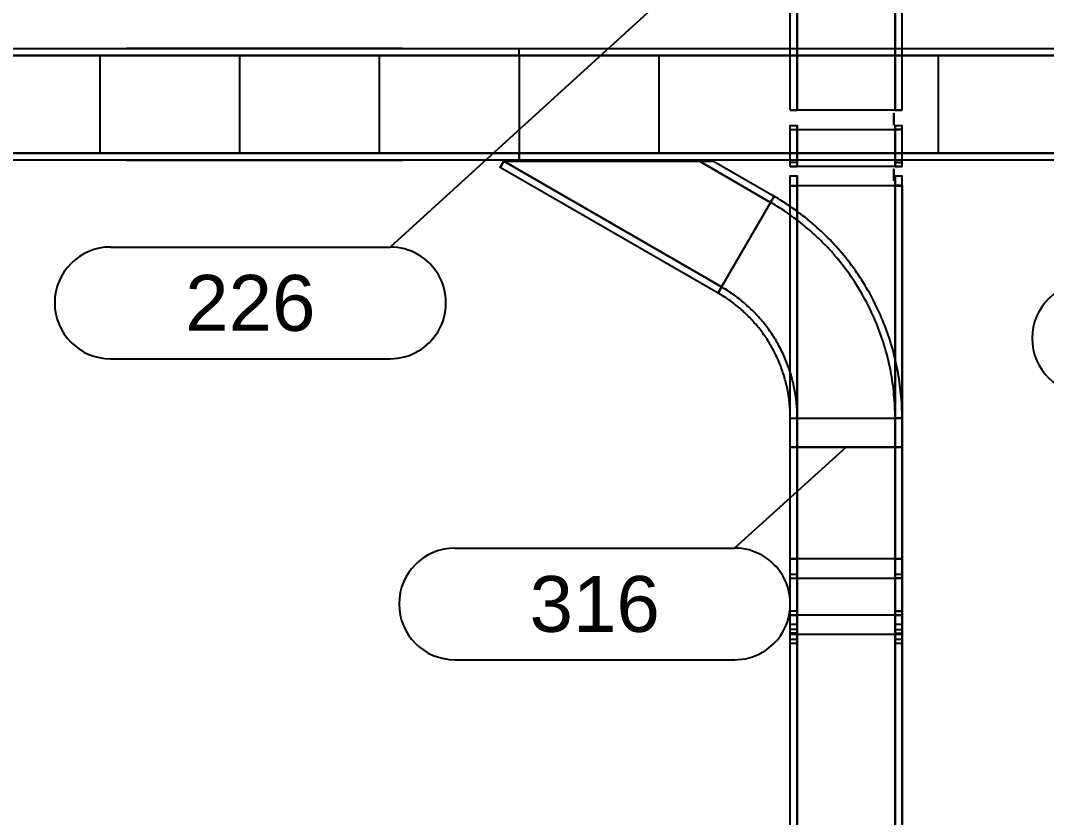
# Model space of a CAD drawing. Header units: inches. Extents: x -21257 to 11444, y 0 to 8704.
# Drawn here: x 3665.8 to 3886.1, y 7303.5 to 7474.8 of the extents above; entities that cross this region are included whole.
import ezdxf
from ezdxf.enums import TextEntityAlignment as Align

# ---------------------------------------------------------------- set-up
doc = ezdxf.new("R2010")
doc.units = ezdxf.units.IN
doc.header["$MEASUREMENT"] = 0
for name, color, linetype in [('100-CONV-LAYOUT', 3, 'Continuous'), ('100-CONV-NUMBERS', 3, 'Continuous'), ('200-CONV-LAYOUT', 4, 'Continuous'), ('200-CONV-NUMBERS', 4, 'Continuous'), ('200-CONV-ROLLERS', 4, 'Continuous'), ('300-CONV-LAYOUT', 6, 'Continuous'), ('300-CONV-LAYOUT-MERGE', 6, 'Continuous'), ('300-CONV-NUMBERS', 6, 'Continuous')]:
    doc.layers.add(name, color=color, linetype=linetype)
doc.styles.get("Standard").update_dxf_attribs({"font": 'helvl.shx'})

# ---------------------------------------------------------------- blocks, each defined once
blk = doc.blocks.new('DCBLOCK')
at = {"linetype": 'Continuous'}
for p, q in [((-0.625, 0), (0, 0)), ((-0.625, -0.25), (0, -0.25))]:
    blk.add_line(p, q, dxfattribs=at)
for centre, start, end in [((-0.625, -0.125), 90, 269.9999), ((0, -0.125), 269.9999, 90)]:
    blk.add_arc(centre, 0.125, start, end)
blk.add_attdef('FORTNAITEM', text='', height=0.125).set_placement((-0.3125, -0.125), align=Align.MIDDLE_CENTER)
at = {"flags": 1}
blk.add_attdef('SERIALNUM', (-0.625, -0.3437), '', height=0.125, dxfattribs=at)
blk = doc.blocks.new('Promise-US15-100330-00-20-408 200 Series')
at = {"layer": '200-CONV-LAYOUT', "color": 1, "linetype": 'Continuous'}
for p, q in [((-11717.44, -7115.56, 245.51), (-11718.94, -7115.56, 245.51)), ((-11718.94, -7115.56, 252.01), (-11717.44, -7115.56, 252.01)), ((-11717.44, -7115.56, 252.01), (-11717.44, -7115.56, 245.51)), ((-11696.44, -7115.56, 245.51), (-11694.94, -7115.56, 245.51)), ((-11696.44, -7115.56, 252.01), (-11696.44, -7115.56, 245.51)), ((-11696.44, -7115.56, 252.01), (-11694.94, -7115.56, 252.01)), ((-11718.94, -7118.86, 245.29), (-11717.44, -7118.86, 245.29)), ((-11717.44, -7118.86, 245.29), (-11717.44, -7119.71, 251.73)), ((-11696.44, -7118.86, 245.29), (-11694.94, -7118.86, 245.29)), ((-11696.44, -7119.71, 251.73), (-11696.44, -7118.86, 245.29)), ((-11718.94, -7119.71, 251.73), (-11717.44, -7119.71, 251.73)), ((-11694.94, -7119.71, 251.73), (-11696.44, -7119.71, 251.73)), ((-11717.44, -7126.79, 244.25), (-11718.94, -7126.79, 244.25)), ((-11718.94, -7127.64, 250.69), (-11717.44, -7127.64, 250.69)), ((-11717.44, -7127.64, 250.69), (-11717.44, -7126.79, 244.25)), ((-11696.44, -7126.79, 244.25), (-11694.94, -7126.79, 244.25)), ((-11696.44, -7127.64, 250.69), (-11696.44, -7126.79, 244.25)), ((-11696.44, -7127.64, 250.69), (-11694.94, -7127.64, 250.69)), ((-11718.94, -7129.66, 243.58), (-11717.44, -7129.66, 243.58)), ((-11717.44, -7129.66, 243.58), (-11717.44, -7131.76, 249.73)), ((-11696.44, -7129.66, 243.58), (-11694.94, -7129.66, 243.58)), ((-11696.44, -7131.76, 249.73), (-11696.44, -7129.66, 243.58)), ((-11718.94, -7131.76, 249.73), (-11717.44, -7131.76, 249.73)), ((-11694.94, -7131.76, 249.73), (-11696.44, -7131.76, 249.73))]:
    blk.add_line(p, q, dxfattribs=at)
at = {"layer": '200-CONV-LAYOUT', "color": 1}
for points in [[(-11718.94, -7115.56, 245.51), (-11718.94, -7055.81, 245.51), (-11717.44, -7055.81, 245.51), (-11717.44, -7115.56, 245.51)], [(-11718.94, -7115.56, 252.01), (-11718.94, -7055.81, 252.01), (-11717.44, -7055.81, 252.01), (-11717.44, -7115.56, 252.01)], [(-11717.44, -7115.56, 252.01), (-11717.44, -7055.81, 252.01), (-11696.44, -7055.81, 252.01), (-11696.44, -7115.56, 252.01)], [(-11717.44, -7115.56, 252.01), (-11717.44, -7055.81, 252.01), (-11717.44, -7055.81, 245.51), (-11717.44, -7115.56, 245.51)], [(-11696.44, -7115.56, 252.01), (-11696.44, -7055.81, 252.01), (-11696.44, -7055.81, 245.51), (-11696.44, -7115.56, 245.51)], [(-11696.44, -7115.56, 245.51), (-11696.44, -7055.81, 245.51), (-11694.94, -7055.81, 245.51), (-11694.94, -7115.56, 245.51)], [(-11696.44, -7115.56, 252.01), (-11696.44, -7055.81, 252.01), (-11694.94, -7055.81, 252.01), (-11694.94, -7115.56, 252.01)], [(-11718.94, -7126.79, 244.25), (-11718.94, -7118.86, 245.29), (-11717.44, -7118.86, 245.29), (-11717.44, -7126.79, 244.25)], [(-11717.44, -7127.64, 250.69), (-11717.44, -7119.71, 251.73), (-11717.44, -7118.86, 245.29), (-11717.44, -7126.79, 244.25)], [(-11696.44, -7127.64, 250.69), (-11696.44, -7119.71, 251.73), (-11696.44, -7118.86, 245.29), (-11696.44, -7126.79, 244.25)], [(-11696.44, -7126.79, 244.25), (-11696.44, -7118.86, 245.29), (-11694.94, -7118.86, 245.29), (-11694.94, -7126.79, 244.25)], [(-11718.94, -7127.64, 250.69), (-11718.94, -7119.71, 251.73), (-11717.44, -7119.71, 251.73), (-11717.44, -7127.64, 250.69)], [(-11717.44, -7127.64, 250.69), (-11717.44, -7119.71, 251.73), (-11696.44, -7119.71, 251.73), (-11696.44, -7127.64, 250.69)], [(-11696.44, -7127.64, 250.69), (-11696.44, -7119.71, 251.73), (-11694.94, -7119.71, 251.73), (-11694.94, -7127.64, 250.69)], [(-11718.94, -7454.29, 133.03), (-11718.94, -7129.66, 243.58), (-11717.44, -7129.66, 243.58), (-11717.44, -7454.29, 133.03)], [(-11717.44, -7456.39, 139.18), (-11717.44, -7131.76, 249.73), (-11717.44, -7129.66, 243.58), (-11717.44, -7454.29, 133.03)], [(-11696.44, -7456.39, 139.18), (-11696.44, -7131.76, 249.73), (-11696.44, -7129.66, 243.58), (-11696.44, -7454.29, 133.03)], [(-11696.44, -7454.29, 133.03), (-11696.44, -7129.66, 243.58), (-11694.94, -7129.66, 243.58), (-11694.94, -7454.29, 133.03)], [(-11718.94, -7456.39, 139.18), (-11718.94, -7131.76, 249.73), (-11717.44, -7131.76, 249.73), (-11717.44, -7456.39, 139.18)], [(-11717.44, -7456.39, 139.18), (-11717.44, -7131.76, 249.73), (-11696.44, -7131.76, 249.73), (-11696.44, -7456.39, 139.18)], [(-11696.44, -7456.39, 139.18), (-11696.44, -7131.76, 249.73), (-11694.94, -7131.76, 249.73), (-11694.94, -7456.39, 139.18)]]:
    blk.add_3dface(points, dxfattribs=at)
at = {"layer": '200-CONV-NUMBERS', "color": 1, "linetype": 'Continuous'}
blk.add_line((-11706.94, -7055.81, 252.01), (-11804.86, -7144.96, 360), dxfattribs=at)
at = {"layer": '200-CONV-ROLLERS', "color": 1, "extrusion": (-1, 0, 0)}
for centre in [(7117.56, 250.76, 11696.69), (7129.46, 249.19, 11696.69)]:
    blk.add_circle(centre, 1.25, dxfattribs=at)
at = {"layer": '200-CONV-NUMBERS', "color": 1, "xscale": 96, "yscale": 96, "zscale": 96}
blk.add_blockref('DCBLOCK', (-11804.86, -7144.96, 360), dxfattribs=at).add_auto_attribs({'FORTNAITEM': '226'})

msp = doc.modelspace()

# ---------------------------------------------------------------- linework, layer by layer
at = {"layer": '100-CONV-LAYOUT', "linetype": 'Continuous'}
for p, q in [((3772.81, 7467.24, 330), (3772.81, 7468.74, 330)), ((3772.81, 7467.24, 323.5), (3772.81, 7468.74, 323.5)), ((3682.81, 7467.24, 330), (3682.81, 7446.24, 330)), ((3712.81, 7467.24, 330), (3712.81, 7446.24, 330)), ((3742.81, 7467.24, 330), (3742.81, 7446.24, 330)), ((3772.81, 7467.24, 330), (3772.81, 7467.24, 323.5)), ((3772.81, 7467.24, 330), (3772.81, 7446.24, 330)), ((3802.81, 7467.24, 330), (3802.81, 7446.24, 330)), ((3862.81, 7467.24, 330), (3862.81, 7446.24, 330)), ((3772.81, 7444.74, 330), (3772.81, 7446.24, 330)), ((3772.81, 7446.24, 330), (3772.81, 7446.24, 323.5)), ((3772.81, 7446.24, 323.5), (3772.81, 7444.74, 323.5))]:
    msp.add_line(p, q, dxfattribs=at)
at = {"layer": '100-CONV-LAYOUT'}
for points in [[(4012.81, 7467.24, 323.5), (3142.81, 7467.24, 323.5), (3142.81, 7468.74, 323.5), (4012.81, 7468.74, 323.5)], [(4012.81, 7467.24, 330), (3142.81, 7467.24, 330), (3142.81, 7468.74, 330), (4012.81, 7468.74, 330)], [(3688.56, 7468.74, 323.5), (3688.56, 7468.74, 311.18), (3726.81, 7468.74, 311.18), (3726.81, 7468.74, 323.5)], [(3726.81, 7468.74, 323.5), (3726.81, 7468.74, 311.18), (3747.81, 7468.74, 323.5), (3726.81, 7468.74, 323.5)], [(4012.81, 7446.24, 330), (3142.81, 7446.24, 330), (3142.81, 7467.24, 330), (4012.81, 7467.24, 330)], [(4012.81, 7467.24, 330), (3142.81, 7467.24, 330), (3142.81, 7467.24, 323.5), (4012.81, 7467.24, 323.5)], [(4012.81, 7446.24, 330), (3142.81, 7446.24, 330), (3142.81, 7446.24, 323.5), (4012.81, 7446.24, 323.5)], [(4012.81, 7444.74, 323.5), (3142.81, 7444.74, 323.5), (3142.81, 7446.24, 323.5), (4012.81, 7446.24, 323.5)], [(4012.81, 7444.74, 330), (3142.81, 7444.74, 330), (3142.81, 7446.24, 330), (4012.81, 7446.24, 330)], [(3688.56, 7444.74, 323.5), (3688.56, 7444.74, 311.18), (3726.81, 7444.74, 311.18), (3726.81, 7444.74, 323.5)], [(3726.81, 7444.74, 323.5), (3726.81, 7444.74, 311.18), (3747.81, 7444.74, 323.5), (3726.81, 7444.74, 323.5)]]:
    msp.add_3dface(points, dxfattribs=at)
at = {"layer": '200-CONV-LAYOUT', "linetype": 'Continuous'}
for p, q in [((3832.56, 7444.24, 244.24), (3831.06, 7444.24, 244.24)), ((3831.06, 7443.39, 250.68), (3832.56, 7443.39, 250.68)), ((3832.56, 7443.39, 250.68), (3832.56, 7444.24, 244.24)), ((3853.56, 7444.24, 244.24), (3855.06, 7444.24, 244.24)), ((3853.56, 7443.39, 250.68), (3853.56, 7444.24, 244.24)), ((3853.56, 7443.39, 250.68), (3855.06, 7443.39, 250.68)), ((3831.06, 7439.27, 249.72), (3832.56, 7439.27, 249.72)), ((3855.06, 7439.27, 249.72), (3853.56, 7439.27, 249.72)), ((3832.56, 7343.94, 210.39), (3831.06, 7343.94, 210.39)), ((3832.56, 7341.85, 216.55), (3832.56, 7343.94, 210.39)), ((3853.56, 7343.94, 210.39), (3855.06, 7343.94, 210.39)), ((3853.56, 7341.85, 216.55), (3853.56, 7343.94, 210.39)), ((3831.06, 7341.85, 216.55), (3832.56, 7341.85, 216.55)), ((3853.56, 7341.85, 216.55), (3855.06, 7341.85, 216.55))]:
    msp.add_line(p, q, dxfattribs=at)
at = {"layer": '200-CONV-LAYOUT'}
for points in [[(3831.06, 7114.66, 139.18), (3831.06, 7439.27, 249.72), (3832.56, 7439.27, 249.72), (3832.56, 7114.66, 139.18)], [(3853.56, 7114.66, 139.18), (3853.56, 7439.27, 249.72), (3855.06, 7439.27, 249.72), (3855.06, 7114.66, 139.18)]]:
    msp.add_3dface(points, dxfattribs=at)
at = {"layer": '300-CONV-LAYOUT', "linetype": 'Continuous'}
for p, q in [((3831.06, 7383.11, 330), (3832.56, 7383.11, 330)), ((3832.56, 7383.11, 320.5), (3831.06, 7383.11, 320.5)), ((3831.06, 7383.11, 323.5), (3832.56, 7383.11, 323.5)), ((3831.06, 7383.11, 330), (3832.56, 7383.11, 330)), ((3832.56, 7383.11, 330), (3832.56, 7383.11, 320.5)), ((3832.56, 7383.11, 323.5), (3832.56, 7383.11, 330)), ((3853.56, 7383.11, 330), (3855.06, 7383.11, 330)), ((3853.56, 7383.11, 330), (3853.56, 7383.11, 320.5)), ((3853.56, 7383.11, 320.5), (3855.06, 7383.11, 320.5)), ((3853.56, 7383.11, 323.5), (3855.06, 7383.11, 323.5)), ((3853.56, 7383.11, 330), (3853.56, 7383.11, 323.5)), ((3855.06, 7383.11, 330), (3853.56, 7383.11, 330)), ((3832.56, 7359.11, 323.5), (3831.06, 7359.11, 323.5)), ((3831.06, 7359.11, 330), (3832.56, 7359.11, 330)), ((3832.56, 7359.11, 330), (3832.56, 7359.11, 323.5)), ((3853.56, 7359.11, 323.5), (3855.06, 7359.11, 323.5)), ((3853.56, 7359.11, 330), (3853.56, 7359.11, 323.5)), ((3853.56, 7359.11, 330), (3855.06, 7359.11, 330)), ((3831.06, 7355.81, 323.28), (3832.56, 7355.81, 323.28)), ((3832.56, 7355.81, 323.28), (3832.56, 7354.96, 329.73)), ((3853.56, 7355.81, 323.28), (3855.06, 7355.81, 323.28)), ((3853.56, 7354.96, 329.73), (3853.56, 7355.81, 323.28)), ((3831.06, 7354.96, 329.73), (3832.56, 7354.96, 329.73)), ((3855.06, 7354.96, 329.73), (3853.56, 7354.96, 329.73)), ((3832.56, 7347.88, 322.24), (3831.06, 7347.88, 322.24)), ((3831.06, 7347.03, 328.68), (3832.56, 7347.03, 328.68)), ((3832.56, 7347.03, 328.68), (3832.56, 7347.88, 322.24)), ((3853.56, 7347.88, 322.24), (3855.06, 7347.88, 322.24)), ((3853.56, 7347.03, 328.68), (3853.56, 7347.88, 322.24)), ((3853.56, 7347.03, 328.68), (3855.06, 7347.03, 328.68)), ((3831.06, 7345.07, 321.57), (3832.56, 7345.07, 321.57)), ((3832.56, 7345.07, 321.57), (3832.56, 7342.91, 327.7)), ((3853.56, 7345.07, 321.57), (3855.06, 7345.07, 321.57)), ((3853.56, 7342.91, 327.7), (3853.56, 7345.07, 321.57)), ((3832.56, 7343.13, 320.88), (3831.06, 7343.13, 320.88)), ((3831.06, 7342.91, 327.7), (3832.56, 7342.91, 327.7)), ((3832.56, 7340.97, 327.01), (3832.56, 7343.13, 320.88)), ((3853.56, 7343.13, 320.88), (3855.06, 7343.13, 320.88)), ((3853.56, 7340.97, 327.01), (3853.56, 7343.13, 320.88)), ((3855.06, 7342.91, 327.7), (3853.56, 7342.91, 327.7)), ((3831.06, 7340.97, 327.01), (3832.56, 7340.97, 327.01)), ((3853.56, 7340.97, 327.01), (3855.06, 7340.97, 327.01))]:
    msp.add_line(p, q, dxfattribs=at)
at = {"layer": '300-CONV-LAYOUT'}
for p, q in [((3831.06, 7355.81), (3831.06, 7359.11)), ((3855.06, 7355.81), (3855.06, 7359.11)), ((3831.06, 7345.07), (3831.06, 7347.03)), ((3855.06, 7345.07), (3855.06, 7347.03))]:
    msp.add_line(p, q, dxfattribs=at)
at = {"layer": '300-CONV-LAYOUT', "invisible_edges": 15}
for points in [[(3826.73, 7437.47, 330), (3834.8, 7432, 330), (3833.85, 7430.84, 330), (3826, 7436.15, 330)], [(3826.73, 7437.47, 330), (3834.8, 7432, 330), (3833.85, 7430.84, 330), (3826, 7436.15, 330)], [(3827.29, 7437.15, 320.5), (3835.22, 7431.66, 320.5), (3834.26, 7430.5, 320.5), (3826.55, 7435.84, 320.5)], [(3827.29, 7437.15, 320.5), (3835.22, 7431.66, 320.5), (3834.26, 7430.5, 320.5), (3826.55, 7435.84, 320.5)], [(3815.82, 7417.79, 330), (3820.59, 7414.56, 330), (3833.85, 7430.84, 330), (3826, 7436.15, 330)], [(3815.82, 7417.79, 330), (3820.59, 7414.56, 330), (3833.85, 7430.84, 330), (3826, 7436.15, 330)], [(3820.59, 7414.56, 330), (3824.71, 7410.54, 330), (3840.64, 7424.22, 330), (3833.85, 7430.84, 330)], [(3820.59, 7414.56, 330), (3824.71, 7410.54, 330), (3840.64, 7424.22, 330), (3833.85, 7430.84, 330)], [(3834.8, 7432, 330), (3841.78, 7425.2, 330), (3840.64, 7424.22, 330), (3833.85, 7430.84, 330)], [(3834.8, 7432, 330), (3841.78, 7425.2, 330), (3840.64, 7424.22, 330), (3833.85, 7430.84, 330)], [(3835.22, 7431.66, 320.5), (3842.06, 7424.87, 320.5), (3840.91, 7423.9, 320.5), (3834.26, 7430.5, 320.5)], [(3835.22, 7431.66, 320.5), (3842.06, 7424.87, 320.5), (3840.91, 7423.9, 320.5), (3834.26, 7430.5, 320.5)], [(3824.71, 7410.54, 330), (3828.06, 7405.86, 330), (3846.16, 7416.51, 330), (3840.64, 7424.22, 330)], [(3824.71, 7410.54, 330), (3828.06, 7405.86, 330), (3846.16, 7416.51, 330), (3840.64, 7424.22, 330)], [(3841.78, 7425.2, 330), (3847.45, 7417.28, 330), (3846.16, 7416.51, 330), (3840.64, 7424.22, 330)], [(3841.78, 7425.2, 330), (3847.45, 7417.28, 330), (3846.16, 7416.51, 330), (3840.64, 7424.22, 330)], [(3842.06, 7424.87, 320.5), (3847.61, 7416.99, 320.5), (3846.32, 7416.24, 320.5), (3840.91, 7423.9, 320.5)], [(3842.06, 7424.87, 320.5), (3847.61, 7416.99, 320.5), (3846.32, 7416.24, 320.5), (3840.91, 7423.9, 320.5)], [(3815.09, 7416.47, 330), (3819.64, 7413.4, 330), (3820.59, 7414.56, 330), (3815.82, 7417.79, 330)], [(3815.09, 7416.47, 330), (3819.64, 7413.4, 330), (3820.59, 7414.56, 330), (3815.82, 7417.79, 330)], [(3815.41, 7416.29, 320.5), (3819.88, 7413.2, 320.5), (3820.83, 7414.36, 320.5), (3816.15, 7417.6, 320.5)], [(3815.41, 7416.29, 320.5), (3819.88, 7413.2, 320.5), (3820.83, 7414.36, 320.5), (3816.15, 7417.6, 320.5)], [(3847.45, 7417.28, 330), (3851.63, 7408.47, 330), (3850.23, 7407.95, 330), (3846.16, 7416.51, 330)], [(3847.45, 7417.28, 330), (3851.63, 7408.47, 330), (3850.23, 7407.95, 330), (3846.16, 7416.51, 330)], [(3847.61, 7416.99, 320.5), (3851.71, 7408.27, 320.5), (3850.3, 7407.75, 320.5), (3846.32, 7416.24, 320.5)], [(3847.61, 7416.99, 320.5), (3851.71, 7408.27, 320.5), (3850.3, 7407.75, 320.5), (3846.32, 7416.24, 320.5)], [(3828.06, 7405.86, 330), (3830.54, 7400.65, 330), (3850.23, 7407.95, 330), (3846.16, 7416.51, 330)], [(3828.06, 7405.86, 330), (3830.54, 7400.65, 330), (3850.23, 7407.95, 330), (3846.16, 7416.51, 330)], [(3819.64, 7413.4, 330), (3823.58, 7409.56, 330), (3824.71, 7410.54, 330), (3820.59, 7414.56, 330)], [(3819.64, 7413.4, 330), (3823.58, 7409.56, 330), (3824.71, 7410.54, 330), (3820.59, 7414.56, 330)], [(3819.88, 7413.2, 320.5), (3823.73, 7409.38, 320.5), (3824.88, 7410.34, 320.5), (3820.83, 7414.36, 320.5)], [(3819.88, 7413.2, 320.5), (3823.73, 7409.38, 320.5), (3824.88, 7410.34, 320.5), (3820.83, 7414.36, 320.5)], [(3823.58, 7409.56, 330), (3826.77, 7405.09, 330), (3828.06, 7405.86, 330), (3824.71, 7410.54, 330)], [(3823.58, 7409.56, 330), (3826.77, 7405.09, 330), (3828.06, 7405.86, 330), (3824.71, 7410.54, 330)], [(3823.73, 7409.38, 320.5), (3826.86, 7404.94, 320.5), (3828.16, 7405.69, 320.5), (3824.88, 7410.34, 320.5)], [(3823.73, 7409.38, 320.5), (3826.86, 7404.94, 320.5), (3828.16, 7405.69, 320.5), (3824.88, 7410.34, 320.5)], [(3851.63, 7408.47, 330), (3854.2, 7399.07, 330), (3852.72, 7398.8, 330), (3850.23, 7407.95, 330)], [(3851.63, 7408.47, 330), (3854.2, 7399.07, 330), (3852.72, 7398.8, 330), (3850.23, 7407.95, 330)], [(3851.71, 7408.27, 320.5), (3854.22, 7398.96, 320.5), (3852.74, 7398.7, 320.5), (3850.3, 7407.75, 320.5)], [(3851.71, 7408.27, 320.5), (3854.22, 7398.96, 320.5), (3852.74, 7398.7, 320.5), (3850.3, 7407.75, 320.5)], [(3826.77, 7405.09, 330), (3829.13, 7400.13, 330), (3830.54, 7400.65, 330), (3828.06, 7405.86, 330)], [(3826.77, 7405.09, 330), (3829.13, 7400.13, 330), (3830.54, 7400.65, 330), (3828.06, 7405.86, 330)], [(3830.54, 7400.65, 330), (3832.05, 7395.1, 330), (3852.72, 7398.8, 330), (3850.23, 7407.95, 330)], [(3830.54, 7400.65, 330), (3832.05, 7395.1, 330), (3852.72, 7398.8, 330), (3850.23, 7407.95, 330)], [(3826.86, 7404.94, 320.5), (3829.17, 7400.02, 320.5), (3830.58, 7400.53, 320.5), (3828.16, 7405.69, 320.5)], [(3826.86, 7404.94, 320.5), (3829.17, 7400.02, 320.5), (3830.58, 7400.53, 320.5), (3828.16, 7405.69, 320.5)], [(3829.13, 7400.13, 330), (3830.57, 7394.83, 330), (3832.05, 7395.1, 330), (3830.54, 7400.65, 330)], [(3829.13, 7400.13, 330), (3830.57, 7394.83, 330), (3832.05, 7395.1, 330), (3830.54, 7400.65, 330)], [(3829.17, 7400.02, 320.5), (3830.59, 7394.77, 320.5), (3832.06, 7395.03, 320.5), (3830.58, 7400.53, 320.5)], [(3829.17, 7400.02, 320.5), (3830.59, 7394.77, 320.5), (3832.06, 7395.03, 320.5), (3830.58, 7400.53, 320.5)], [(3832.05, 7395.1, 330), (3832.56, 7389.36, 330), (3853.56, 7389.36, 330), (3852.72, 7398.8, 330)], [(3854.2, 7399.07, 330), (3855.06, 7389.36, 330), (3853.56, 7389.36, 330), (3852.72, 7398.8, 330)], [(3854.22, 7398.96, 320.5), (3855.06, 7389.36, 320.5), (3853.56, 7389.36, 320.5), (3852.74, 7398.7, 320.5)], [(3830.57, 7394.83, 330), (3831.06, 7389.36, 330), (3832.56, 7389.36, 330), (3832.05, 7395.1, 330)], [(3830.59, 7394.77, 320.5), (3831.06, 7389.36, 320.5), (3832.56, 7389.36, 320.5), (3832.06, 7395.03, 320.5)]]:
    msp.add_3dface(points, dxfattribs=at)
at = {"layer": '300-CONV-LAYOUT'}
for points in [[(3831.06, 7359.11, 323.5), (3831.06, 7383.11, 323.5), (3832.56, 7383.11, 323.5), (3832.56, 7359.11, 323.5)], [(3831.06, 7359.11, 330), (3831.06, 7383.11, 330), (3832.56, 7383.11, 330), (3832.56, 7359.11, 330)], [(3832.56, 7359.11, 330), (3832.56, 7383.11, 330), (3853.56, 7383.11, 330), (3853.56, 7359.11, 330)], [(3832.56, 7359.11, 330), (3832.56, 7383.11, 330), (3832.56, 7383.11, 323.5), (3832.56, 7359.11, 323.5)], [(3853.56, 7359.11, 330), (3853.56, 7383.11, 330), (3853.56, 7383.11, 323.5), (3853.56, 7359.11, 323.5)], [(3853.56, 7359.11, 323.5), (3853.56, 7383.11, 323.5), (3855.06, 7383.11, 323.5), (3855.06, 7359.11, 323.5)], [(3853.56, 7359.11, 330), (3853.56, 7383.11, 330), (3855.06, 7383.11, 330), (3855.06, 7359.11, 330)], [(3831.06, 7347.88, 322.24), (3831.06, 7355.81, 323.28), (3832.56, 7355.81, 323.28), (3832.56, 7347.88, 322.24)], [(3832.56, 7347.03, 328.68), (3832.56, 7354.96, 329.73), (3832.56, 7355.81, 323.28), (3832.56, 7347.88, 322.24)], [(3853.56, 7347.03, 328.68), (3853.56, 7354.96, 329.73), (3853.56, 7355.81, 323.28), (3853.56, 7347.88, 322.24)], [(3853.56, 7347.88, 322.24), (3853.56, 7355.81, 323.28), (3855.06, 7355.81, 323.28), (3855.06, 7347.88, 322.24)], [(3831.06, 7347.03, 328.68), (3831.06, 7354.96, 329.73), (3832.56, 7354.96, 329.73), (3832.56, 7347.03, 328.68)], [(3832.56, 7347.03, 328.68), (3832.56, 7354.96, 329.73), (3853.56, 7354.96, 329.73), (3853.56, 7347.03, 328.68)], [(3853.56, 7347.03, 328.68), (3853.56, 7354.96, 329.73), (3855.06, 7354.96, 329.73), (3855.06, 7347.03, 328.68)], [(3831.06, 7116.79, 241.09), (3831.06, 7345.07, 321.57), (3832.56, 7345.07, 321.57), (3832.56, 7116.79, 241.09)], [(3832.56, 7114.62, 247.22), (3832.56, 7342.91, 327.7), (3832.56, 7345.07, 321.57), (3832.56, 7116.79, 241.09)], [(3853.56, 7114.62, 247.22), (3853.56, 7342.91, 327.7), (3853.56, 7345.07, 321.57), (3853.56, 7116.79, 241.09)], [(3853.56, 7116.79, 241.09), (3853.56, 7345.07, 321.57), (3855.06, 7345.07, 321.57), (3855.06, 7116.79, 241.09)], [(3831.06, 7114.62, 247.22), (3831.06, 7342.91, 327.7), (3832.56, 7342.91, 327.7), (3832.56, 7114.62, 247.22)], [(3832.56, 7114.62, 247.22), (3832.56, 7342.91, 327.7), (3853.56, 7342.91, 327.7), (3853.56, 7114.62, 247.22)], [(3853.56, 7114.62, 247.22), (3853.56, 7342.91, 327.7), (3855.06, 7342.91, 327.7), (3855.06, 7114.62, 247.22)]]:
    msp.add_3dface(points, dxfattribs=at)
at = {"layer": '300-CONV-LAYOUT-MERGE', "linetype": 'Continuous'}
for p, q in [((3831.06, 7389.36, 330), (3832.56, 7389.36, 330)), ((3831.06, 7389.36, 320.5), (3832.56, 7389.36, 320.5)), ((3832.56, 7389.36, 320.5), (3832.56, 7389.36, 330)), ((3855.06, 7389.36, 330), (3853.56, 7389.36, 330)), ((3853.56, 7389.36, 330), (3853.56, 7389.36, 320.5)), ((3853.56, 7389.36, 320.5), (3855.06, 7389.36, 320.5))]:
    msp.add_line(p, q, dxfattribs=at)
at = {"layer": '300-CONV-LAYOUT-MERGE'}
for points in [[(3855.06, 7389.36, 320.5), (3855.06, 7390.01, 320.5), (3855.05, 7390.66, 320.5), (3855.03, 7391.31, 320.5), (3855, 7391.96, 320.5), (3854.97, 7392.61, 320.5), (3854.92, 7393.26, 320.5), (3854.87, 7393.91, 320.5), (3854.82, 7394.56, 320.5), (3854.75, 7395.21, 320.5), (3854.68, 7395.85, 320.5), (3854.6, 7396.5, 320.5), (3854.51, 7397.14, 320.5), (3854.41, 7397.79, 320.5), (3854.31, 7398.43, 320.5), (3854.2, 7399.07, 320.5), (3854.08, 7399.71, 320.5), (3853.95, 7400.35, 320.5), (3853.82, 7400.98, 320.5), (3853.68, 7401.62, 320.5), (3853.53, 7402.25, 320.5), (3853.37, 7402.88, 320.5), (3853.21, 7403.51, 320.5), (3853.04, 7404.14, 320.5), (3852.86, 7404.77, 320.5), (3852.67, 7405.39, 320.5), (3852.48, 7406.01, 320.5), (3852.28, 7406.63, 320.5), (3852.07, 7407.25, 320.5), (3851.86, 7407.86, 320.5), (3851.63, 7408.47, 320.5), (3851.4, 7409.08, 320.5), (3851.17, 7409.69, 320.5), (3850.92, 7410.29, 320.5), (3850.67, 7410.89, 320.5), (3850.41, 7411.49, 320.5), (3850.15, 7412.08, 320.5), (3849.88, 7412.67, 320.5), (3849.6, 7413.26, 320.5), (3849.31, 7413.84, 320.5), (3849.02, 7414.43, 320.5), (3848.72, 7415, 320.5), (3848.41, 7415.58, 320.5), (3848.1, 7416.15, 320.5), (3847.78, 7416.71, 320.5), (3847.45, 7417.28, 320.5), (3847.12, 7417.83, 320.5), (3846.78, 7418.39, 320.5), (3846.43, 7418.94, 320.5), (3846.08, 7419.49, 320.5), (3845.72, 7420.03, 320.5), (3845.35, 7420.57, 320.5), (3844.98, 7421.1, 320.5), (3844.6, 7421.63, 320.5), (3844.22, 7422.15, 320.5), (3843.83, 7422.67, 320.5), (3843.43, 7423.19, 320.5), (3843.03, 7423.7, 320.5), (3842.62, 7424.21, 320.5), (3842.2, 7424.71, 320.5), (3841.78, 7425.2, 320.5), (3841.35, 7425.69, 320.5), (3840.92, 7426.18, 320.5), (3840.48, 7426.66, 320.5), (3840.04, 7427.14, 320.5), (3839.59, 7427.61, 320.5), (3839.13, 7428.07, 320.5), (3838.67, 7428.53, 320.5), (3838.21, 7428.98, 320.5), (3837.73, 7429.43, 320.5), (3837.26, 7429.88, 320.5), (3836.78, 7430.31, 320.5), (3836.29, 7430.74, 320.5), (3835.8, 7431.17, 320.5), (3835.3, 7431.59, 320.5), (3834.8, 7432, 320.5), (3834.29, 7432.41, 320.5), (3833.78, 7432.81, 320.5), (3833.26, 7433.21, 320.5), (3832.74, 7433.6, 320.5), (3832.22, 7433.98, 320.5), (3831.69, 7434.36, 320.5), (3831.15, 7434.73, 320.5), (3830.61, 7435.1, 320.5), (3830.07, 7435.45, 320.5), (3829.52, 7435.81, 320.5), (3828.97, 7436.15, 320.5), (3828.42, 7436.49, 320.5), (3827.86, 7436.82, 320.5), (3827.29, 7437.15, 320.5)], [(3853.56, 7389.36, 320.5), (3853.56, 7389.99, 320.5), (3853.55, 7390.63, 320.5), (3853.53, 7391.26, 320.5), (3853.5, 7391.89, 320.5), (3853.47, 7392.52, 320.5), (3853.43, 7393.16, 320.5), (3853.38, 7393.79, 320.5), (3853.32, 7394.42, 320.5), (3853.26, 7395.05, 320.5), (3853.19, 7395.68, 320.5), (3853.11, 7396.3, 320.5), (3853.02, 7396.93, 320.5), (3852.93, 7397.56, 320.5), (3852.83, 7398.18, 320.5), (3852.72, 7398.8, 320.5), (3852.61, 7399.43, 320.5), (3852.48, 7400.05, 320.5), (3852.35, 7400.67, 320.5), (3852.22, 7401.28, 320.5), (3852.07, 7401.9, 320.5), (3851.92, 7402.52, 320.5), (3851.76, 7403.13, 320.5), (3851.59, 7403.74, 320.5), (3851.42, 7404.35, 320.5), (3851.24, 7404.95, 320.5), (3851.05, 7405.56, 320.5), (3850.86, 7406.16, 320.5), (3850.65, 7406.76, 320.5), (3850.44, 7407.36, 320.5), (3850.23, 7407.95, 320.5), (3850, 7408.54, 320.5), (3849.77, 7409.13, 320.5), (3849.54, 7409.72, 320.5), (3849.29, 7410.3, 320.5), (3849.04, 7410.88, 320.5), (3848.78, 7411.46, 320.5), (3848.52, 7412.04, 320.5), (3848.25, 7412.61, 320.5), (3847.97, 7413.18, 320.5), (3847.68, 7413.74, 320.5), (3847.39, 7414.3, 320.5), (3847.09, 7414.86, 320.5), (3846.79, 7415.42, 320.5), (3846.48, 7415.97, 320.5), (3846.16, 7416.51, 320.5), (3845.83, 7417.06, 320.5), (3845.5, 7417.6, 320.5), (3845.17, 7418.13, 320.5), (3844.82, 7418.66, 320.5), (3844.47, 7419.19, 320.5), (3844.12, 7419.72, 320.5), (3843.75, 7420.23, 320.5), (3843.39, 7420.75, 320.5), (3843.01, 7421.26, 320.5), (3842.63, 7421.77, 320.5), (3842.25, 7422.27, 320.5), (3841.85, 7422.76, 320.5), (3841.46, 7423.26, 320.5), (3841.05, 7423.74, 320.5), (3840.64, 7424.22, 320.5), (3840.23, 7424.7, 320.5), (3839.81, 7425.18, 320.5), (3839.38, 7425.64, 320.5), (3838.95, 7426.11, 320.5), (3838.51, 7426.56, 320.5), (3838.07, 7427.01, 320.5), (3837.62, 7427.46, 320.5), (3837.17, 7427.9, 320.5), (3836.71, 7428.34, 320.5), (3836.24, 7428.77, 320.5), (3835.77, 7429.2, 320.5), (3835.3, 7429.62, 320.5), (3834.82, 7430.03, 320.5), (3834.34, 7430.44, 320.5), (3833.85, 7430.84, 320.5), (3833.36, 7431.24, 320.5), (3832.86, 7431.63, 320.5), (3832.36, 7432.01, 320.5), (3831.85, 7432.39, 320.5), (3831.34, 7432.77, 320.5), (3830.82, 7433.13, 320.5), (3830.3, 7433.49, 320.5), (3829.78, 7433.85, 320.5), (3829.25, 7434.2, 320.5), (3828.72, 7434.54, 320.5), (3828.18, 7434.87, 320.5), (3827.64, 7435.2, 320.5), (3827.1, 7435.53, 320.5), (3826.55, 7435.84, 320.5)], [(3832.56, 7389.36, 320.5), (3832.56, 7389.75, 320.5), (3832.55, 7390.13, 320.5), (3832.54, 7390.51, 320.5), (3832.52, 7390.9, 320.5), (3832.5, 7391.28, 320.5), (3832.48, 7391.67, 320.5), (3832.45, 7392.05, 320.5), (3832.42, 7392.43, 320.5), (3832.38, 7392.81, 320.5), (3832.33, 7393.2, 320.5), (3832.29, 7393.58, 320.5), (3832.23, 7393.96, 320.5), (3832.18, 7394.34, 320.5), (3832.12, 7394.72, 320.5), (3832.05, 7395.1, 320.5), (3831.98, 7395.48, 320.5), (3831.91, 7395.85, 320.5), (3831.83, 7396.23, 320.5), (3831.74, 7396.6, 320.5), (3831.66, 7396.98, 320.5), (3831.56, 7397.35, 320.5), (3831.47, 7397.72, 320.5), (3831.37, 7398.1, 320.5), (3831.26, 7398.46, 320.5), (3831.15, 7398.83, 320.5), (3831.04, 7399.2, 320.5), (3830.92, 7399.57, 320.5), (3830.79, 7399.93, 320.5), (3830.67, 7400.29, 320.5), (3830.54, 7400.65, 320.5), (3830.4, 7401.01, 320.5), (3830.26, 7401.37, 320.5), (3830.12, 7401.73, 320.5), (3829.97, 7402.08, 320.5), (3829.82, 7402.44, 320.5), (3829.66, 7402.79, 320.5), (3829.5, 7403.14, 320.5), (3829.33, 7403.48, 320.5), (3829.16, 7403.83, 320.5), (3828.99, 7404.17, 320.5), (3828.81, 7404.51, 320.5), (3828.63, 7404.85, 320.5), (3828.45, 7405.19, 320.5), (3828.26, 7405.52, 320.5), (3828.06, 7405.86, 320.5), (3827.87, 7406.19, 320.5), (3827.67, 7406.51, 320.5), (3827.46, 7406.84, 320.5), (3827.25, 7407.16, 320.5), (3827.04, 7407.48, 320.5), (3826.82, 7407.8, 320.5), (3826.6, 7408.12, 320.5), (3826.38, 7408.43, 320.5), (3826.15, 7408.74, 320.5), (3825.92, 7409.05, 320.5), (3825.69, 7409.35, 320.5), (3825.45, 7409.65, 320.5), (3825.21, 7409.95, 320.5), (3824.96, 7410.25, 320.5), (3824.71, 7410.54, 320.5), (3824.46, 7410.83, 320.5), (3824.21, 7411.12, 320.5), (3823.95, 7411.4, 320.5), (3823.68, 7411.68, 320.5), (3823.42, 7411.96, 320.5), (3823.15, 7412.24, 320.5), (3822.88, 7412.51, 320.5), (3822.6, 7412.77, 320.5), (3822.32, 7413.04, 320.5), (3822.04, 7413.3, 320.5), (3821.76, 7413.56, 320.5), (3821.47, 7413.81, 320.5), (3821.18, 7414.07, 320.5), (3820.88, 7414.31, 320.5), (3820.59, 7414.56, 320.5), (3820.29, 7414.8, 320.5), (3819.99, 7415.04, 320.5), (3819.68, 7415.27, 320.5), (3819.37, 7415.5, 320.5), (3819.06, 7415.73, 320.5), (3818.75, 7415.95, 320.5), (3818.43, 7416.17, 320.5), (3818.11, 7416.39, 320.5), (3817.79, 7416.6, 320.5), (3817.47, 7416.81, 320.5), (3817.14, 7417.01, 320.5), (3816.82, 7417.21, 320.5), (3816.49, 7417.41, 320.5), (3816.15, 7417.6, 320.5)], [(3831.06, 7389.36, 320.5), (3831.06, 7389.73, 320.5), (3831.05, 7390.09, 320.5), (3831.04, 7390.46, 320.5), (3831.03, 7390.83, 320.5), (3831.01, 7391.19, 320.5), (3830.98, 7391.56, 320.5), (3830.96, 7391.93, 320.5), (3830.92, 7392.29, 320.5), (3830.89, 7392.66, 320.5), (3830.84, 7393.02, 320.5), (3830.8, 7393.38, 320.5), (3830.75, 7393.75, 320.5), (3830.7, 7394.11, 320.5), (3830.64, 7394.47, 320.5), (3830.57, 7394.83, 320.5), (3830.51, 7395.19, 320.5), (3830.44, 7395.55, 320.5), (3830.36, 7395.91, 320.5), (3830.28, 7396.27, 320.5), (3830.2, 7396.63, 320.5), (3830.11, 7396.98, 320.5), (3830.02, 7397.34, 320.5), (3829.92, 7397.69, 320.5), (3829.82, 7398.04, 320.5), (3829.72, 7398.4, 320.5), (3829.61, 7398.75, 320.5), (3829.49, 7399.1, 320.5), (3829.38, 7399.44, 320.5), (3829.26, 7399.79, 320.5), (3829.13, 7400.13, 320.5), (3829, 7400.48, 320.5), (3828.87, 7400.82, 320.5), (3828.73, 7401.16, 320.5), (3828.59, 7401.5, 320.5), (3828.44, 7401.83, 320.5), (3828.29, 7402.17, 320.5), (3828.14, 7402.5, 320.5), (3827.98, 7402.83, 320.5), (3827.82, 7403.16, 320.5), (3827.66, 7403.49, 320.5), (3827.49, 7403.81, 320.5), (3827.31, 7404.14, 320.5), (3827.14, 7404.46, 320.5), (3826.96, 7404.78, 320.5), (3826.77, 7405.09, 320.5), (3826.58, 7405.41, 320.5), (3826.39, 7405.72, 320.5), (3826.2, 7406.03, 320.5), (3826, 7406.34, 320.5), (3825.8, 7406.65, 320.5), (3825.59, 7406.95, 320.5), (3825.38, 7407.25, 320.5), (3825.17, 7407.55, 320.5), (3824.95, 7407.84, 320.5), (3824.73, 7408.14, 320.5), (3824.5, 7408.43, 320.5), (3824.28, 7408.72, 320.5), (3824.05, 7409, 320.5), (3823.81, 7409.28, 320.5), (3823.58, 7409.56, 320.5), (3823.33, 7409.84, 320.5), (3823.09, 7410.11, 320.5), (3822.84, 7410.38, 320.5), (3822.59, 7410.65, 320.5), (3822.34, 7410.92, 320.5), (3822.08, 7411.18, 320.5), (3821.82, 7411.44, 320.5), (3821.56, 7411.69, 320.5), (3821.3, 7411.95, 320.5), (3821.03, 7412.2, 320.5), (3820.76, 7412.44, 320.5), (3820.48, 7412.69, 320.5), (3820.2, 7412.93, 320.5), (3819.92, 7413.16, 320.5), (3819.64, 7413.4, 320.5), (3819.35, 7413.63, 320.5), (3819.07, 7413.85, 320.5), (3818.78, 7414.08, 320.5), (3818.48, 7414.3, 320.5), (3818.19, 7414.51, 320.5), (3817.89, 7414.72, 320.5), (3817.59, 7414.93, 320.5), (3817.28, 7415.14, 320.5), (3816.98, 7415.34, 320.5), (3816.67, 7415.54, 320.5), (3816.36, 7415.73, 320.5), (3816.04, 7415.92, 320.5), (3815.73, 7416.11, 320.5), (3815.41, 7416.29, 320.5)]]:
    msp.add_polyline3d(points, dxfattribs=at)
for points in [[(3768.8, 7443.21, 330), (3768.8, 7443.21, 320.5), (3769.55, 7444.51, 320.5), (3769.55, 7444.51, 330)], [(3815.56, 7416.21, 320.5), (3768.8, 7443.21, 320.5), (3769.55, 7444.51, 320.5), (3816.31, 7417.51, 320.5)], [(3815.56, 7416.21, 330), (3768.8, 7443.21, 330), (3769.55, 7444.51, 330), (3816.31, 7417.51, 330)], [(3816.31, 7417.51, 330), (3769.55, 7444.51, 330), (3769.55, 7444.51, 320.5), (3816.31, 7417.51, 320.5)], [(3769.55, 7444.51, 330), (3769.55, 7444.51, 320.5), (3811.55, 7444.51, 320.5), (3811.55, 7444.51, 330)], [(3816.31, 7417.51, 330), (3769.55, 7444.51, 330), (3811.55, 7444.51, 330), (3826.81, 7435.69, 330)], [(3826.81, 7435.69, 330), (3811.55, 7444.51, 330), (3814.55, 7444.51, 330), (3827.56, 7436.99, 330)], [(3826.81, 7435.69, 320.5), (3811.55, 7444.51, 320.5), (3814.55, 7444.51, 320.5), (3827.56, 7436.99, 320.5)], [(3826.81, 7435.69, 330), (3811.55, 7444.51, 330), (3811.55, 7444.51, 320.5), (3826.81, 7435.69, 320.5)], [(3814.55, 7444.51, 330), (3811.55, 7444.51, 330), (3811.55, 7444.51, 320.5), (3814.55, 7444.51, 320.5)], [(3827.56, 7436.99, 330), (3826.81, 7435.69, 330), (3826.81, 7435.69, 320.5), (3827.56, 7436.99, 320.5)], [(3815.56, 7416.21, 330), (3815.56, 7416.21, 320.5), (3816.31, 7417.51, 320.5), (3816.31, 7417.51, 330)], [(3831.06, 7383.11, 330), (3831.06, 7389.36, 330), (3832.56, 7389.36, 330), (3832.56, 7383.11, 330)], [(3831.06, 7383.11, 320.5), (3831.06, 7389.36, 320.5), (3832.56, 7389.36, 320.5), (3832.56, 7383.11, 320.5)], [(3832.56, 7383.11, 330), (3832.56, 7389.36, 330), (3832.56, 7389.36, 320.5), (3832.56, 7383.11, 320.5)], [(3832.56, 7383.11, 330), (3832.56, 7389.36, 330), (3853.56, 7389.36, 330), (3853.56, 7383.11, 330)], [(3853.56, 7383.11, 330), (3853.56, 7389.36, 330), (3855.06, 7389.36, 330), (3855.06, 7383.11, 330)], [(3853.56, 7383.11, 320.5), (3853.56, 7389.36, 320.5), (3855.06, 7389.36, 320.5), (3855.06, 7383.11, 320.5)], [(3853.56, 7383.11, 330), (3853.56, 7389.36, 330), (3853.56, 7389.36, 320.5), (3853.56, 7383.11, 320.5)]]:
    msp.add_3dface(points, dxfattribs=at)
at = {"layer": '300-CONV-NUMBERS', "linetype": 'Continuous'}
msp.add_line((3843.06, 7383.11, 330), (3819.06, 7361.42, 360), dxfattribs=at)

# ---------------------------------------------------------------- block references
msp.add_blockref('Promise-US15-100330-00-20-408 200 Series', (15549.98, 14571.05))
at = {"layer": '100-CONV-NUMBERS', "xscale": 96, "yscale": 96, "zscale": 96}
msp.add_blockref('DCBLOCK', (3954.98, 7418.48, 360), dxfattribs=at).add_auto_attribs({'FORTNAITEM': '136'})
at = {"layer": '300-CONV-NUMBERS', "xscale": 96, "yscale": 96, "zscale": 96}
msp.add_blockref('DCBLOCK', (3819.06, 7361.42, 360), dxfattribs=at).add_auto_attribs({'FORTNAITEM': '316'})

doc.saveas('drawing.dxf')
